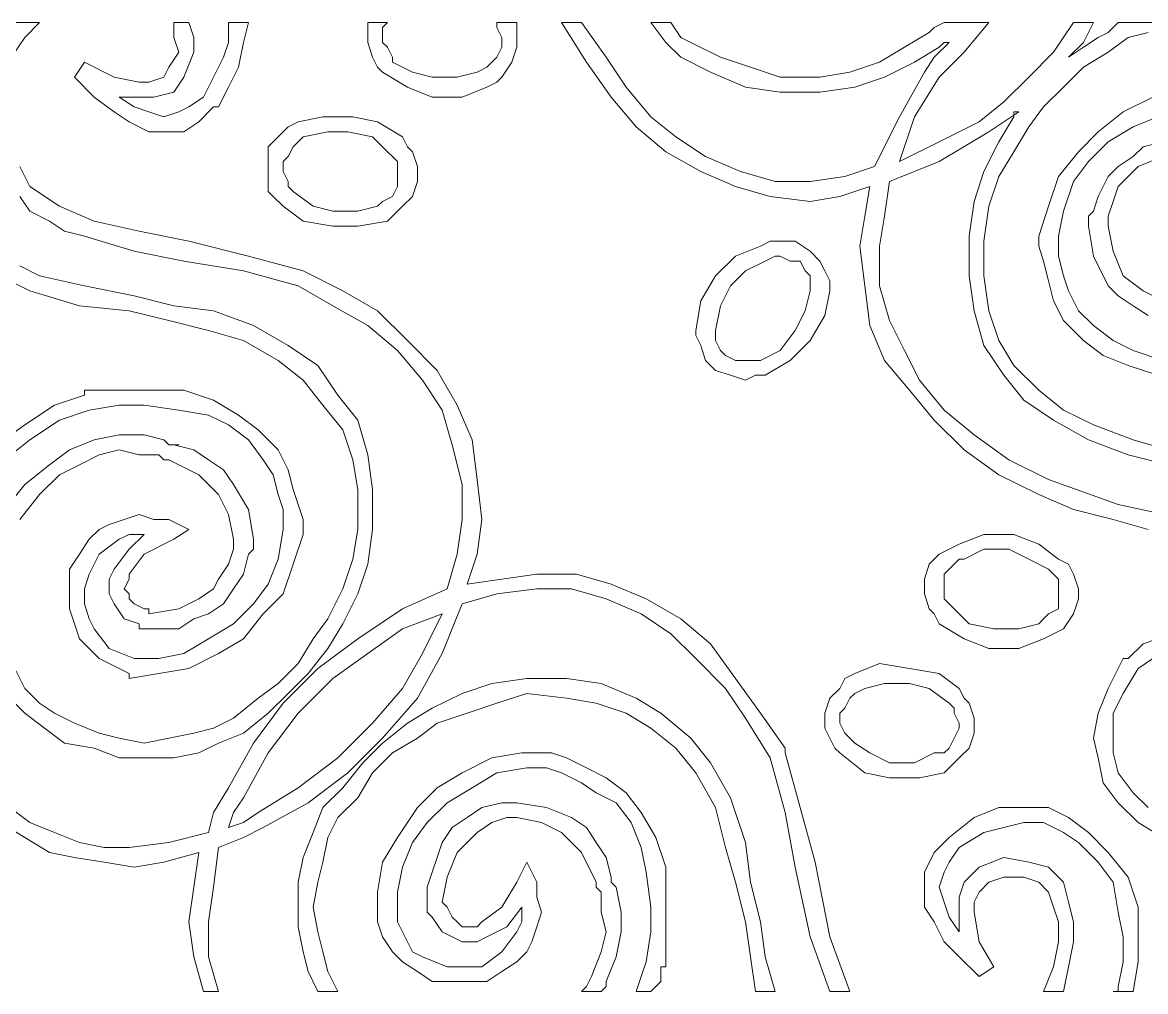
# Model space of a CAD drawing. Extents: x -66030 to 95157, y -13132 to 45879.
# Drawn here: x -12857 to -11975, y 8340 to 9102 of the extents above; entities that cross this region are included whole.
import ezdxf

# ---------------------------------------------------------------- set-up
doc = ezdxf.new("R2010")
doc.units = 0
doc.header["$LTSCALE"] = 100
doc.header["$MEASUREMENT"] = 0
doc.layers.get('0').update_dxf_attribs({"linetype": 'CONTINUOUS'})

msp = doc.modelspace()

# ---------------------------------------------------------------- linework, layer by layer
at = {"lineweight": 0}
for points in [[(-12863.18, 9101.59), (-12843.65, 9101.59), (-12855.37, 9089.87), (-12863.18, 9078.15)], [(-11972.62, 8703.18), (-11999.96, 8710.99), (-12031.21, 8718.8), (-12058.55, 8730.52), (-12058.55, 8730.52), (-12089.8, 8746.15), (-12117.14, 8765.68), (-12140.58, 8789.11), (-12160.11, 8812.55), (-12179.64, 8835.98), (-12191.35, 8863.32), (-12195.26, 8894.57), (-12199.16, 8925.82), (-12199.16, 8925.82), (-12195.26, 8949.26), (-12191.35, 8972.69), (-12214.79, 8964.88), (-12238.22, 8960.97), (-12238.22, 8960.97), (-12269.47, 8964.88), (-12296.81, 8972.69), (-12324.16, 8984.41), (-12351.5, 9000.03), (-12374.93, 9019.56), (-12394.46, 9043), (-12413.99, 9070.34), (-12433.52, 9101.59), (-12433.52, 9101.59), (-12417.9, 9101.59), (-12398.37, 9074.25), (-12382.75, 9050.81), (-12363.22, 9027.37), (-12343.69, 9011.75), (-12320.25, 8996.13), (-12292.91, 8984.41), (-12265.57, 8976.6), (-12238.22, 8976.6), (-12238.22, 8976.6), (-12210.88, 8980.5), (-12187.45, 8988.32), (-12167.92, 9027.37), (-12148.39, 9062.53), (-12140.58, 9074.25), (-12128.86, 9085.96), (-12132.76, 9085.96), (-12136.67, 9082.06), (-12156.2, 9070.34), (-12179.64, 9058.62), (-12203.07, 9050.81), (-12230.41, 9046.9), (-12230.41, 9046.9), (-12261.66, 9046.9), (-12289, 9050.81), (-12316.34, 9062.53), (-12339.78, 9074.25), (-12351.5, 9085.96), (-12363.22, 9101.59), (-12347.59, 9101.59), (-12339.78, 9089.87), (-12331.97, 9085.96), (-12308.53, 9074.25), (-12285.1, 9066.43), (-12261.66, 9058.62), (-12230.41, 9058.62), (-12206.98, 9062.53), (-12183.54, 9070.34), (-12164.01, 9082.06), (-12144.48, 9093.78), (-12140.58, 9097.68), (-12132.76, 9101.59), (-12097.61, 9101.59), (-12117.14, 9078.15), (-12136.67, 9058.62), (-12156.2, 9027.37), (-12167.92, 8992.22), (-12136.67, 9007.85), (-12105.42, 9023.47), (-12085.89, 9039.09), (-12066.36, 9058.62), (-12046.83, 9078.15), (-12031.21, 9101.59), (-12015.58, 9101.59), (-12023.4, 9085.96), (-12035.11, 9074.25), (-12023.4, 9082.06), (-12011.68, 9089.87), (-12011.68, 9089.87), (-12003.87, 9093.78), (-11996.05, 9101.59), (-11874.97, 9101.59)], [(-11972.62, 9093.78), (-11988.24, 9089.87), (-12003.87, 9078.15), (-12003.87, 9078.15), (-12023.4, 9066.43), (-12039.02, 9050.81), (-12054.64, 9035.19), (-12066.36, 9019.56), (-12078.08, 9000.03), (-12089.8, 8980.5), (-12097.61, 8957.07), (-12101.52, 8929.73), (-12101.52, 8902.38), (-12097.61, 8875.04), (-12089.8, 8851.61), (-12078.08, 8832.08), (-12058.55, 8812.55), (-12039.02, 8796.92), (-12015.58, 8785.21), (-11984.34, 8773.49), (-11984.34, 8773.49), (-11956.99, 8765.68)], [(-11964.81, 8824.26), (-11988.24, 8832.08), (-12007.77, 8839.89), (-12023.4, 8851.61), (-12039.02, 8867.23), (-12046.83, 8882.85), (-12050.74, 8898.48), (-12054.64, 8914.1), (-12058.55, 8925.82), (-12058.55, 8933.63), (-12058.55, 8933.63), (-12050.74, 8957.07), (-12042.93, 8980.5), (-12027.3, 9000.03), (-12011.68, 9015.66), (-11992.15, 9031.28), (-11968.71, 9043)], [(-11956.99, 8753.96), (-11988.24, 8761.77), (-11988.24, 8761.77), (-12019.49, 8773.49), (-12046.83, 8789.11), (-12070.27, 8804.73), (-12085.89, 8824.26), (-12101.52, 8847.7), (-12109.33, 8875.04), (-12113.23, 8902.38), (-12113.23, 8929.73), (-12113.23, 8933.63), (-12109.33, 8960.97), (-12101.52, 8984.41), (-12089.8, 9007.85), (-12078.08, 9027.37), (-12078.08, 9031.28), (-12074.17, 9031.28), (-12074.17, 9031.28), (-12085.89, 9023.47), (-12097.61, 9015.66), (-12136.67, 8992.22), (-12175.73, 8976.6), (-12179.64, 8949.26), (-12183.54, 8925.82), (-12183.54, 8925.82), (-12183.54, 8894.57), (-12175.73, 8867.23), (-12164.01, 8843.79), (-12152.29, 8820.36), (-12132.76, 8796.92), (-12109.33, 8777.39), (-12081.99, 8757.86), (-12050.74, 8742.24), (-11996.05, 8722.71), (-11941.37, 8710.99)], [(-11964.81, 9027.37), (-11984.34, 9019.56), (-12003.87, 9007.85), (-12019.49, 8992.22), (-12031.21, 8976.6), (-12039.02, 8953.16), (-12042.93, 8933.63), (-12042.93, 8925.82), (-12042.93, 8918.01), (-12039.02, 8902.38), (-12035.11, 8890.67), (-12027.3, 8875.04), (-12015.58, 8863.32), (-11999.96, 8851.61), (-11984.34, 8843.79), (-11960.9, 8835.98)], [(-11972.62, 8871.14), (-11984.34, 8878.95), (-11996.05, 8886.76), (-12003.87, 8894.57), (-12015.58, 8918.01), (-12019.49, 8941.44), (-12019.49, 8941.44), (-12019.49, 8949.26), (-12015.58, 8953.16), (-12011.68, 8964.88), (-12003.87, 8980.5), (-11996.05, 8988.32), (-11984.34, 8996.13), (-11976.52, 9003.94), (-11960.9, 9007.85)], [(-11960.9, 8996.13), (-11980.43, 8988.32), (-11988.24, 8980.5), (-11996.05, 8972.69), (-11999.96, 8960.97), (-12003.87, 8949.26), (-12003.87, 8945.35), (-12003.87, 8941.44), (-11999.96, 8921.91), (-11992.15, 8902.38), (-11976.52, 8890.67), (-11953.09, 8878.95)], [(-12859.27, 8988.32), (-12855.37, 8980.5), (-12851.46, 8972.69), (-12851.46, 8972.69), (-12828.03, 8957.07), (-12800.68, 8945.35), (-12765.53, 8937.54), (-12726.47, 8929.73), (-12679.6, 8918.01), (-12636.63, 8906.29), (-12636.63, 8906.29), (-12605.39, 8890.67), (-12578.04, 8875.04), (-12554.61, 8851.61), (-12531.17, 8828.17), (-12515.55, 8800.83), (-12503.83, 8773.49), (-12499.92, 8742.24), (-12496.02, 8710.99), (-12496.02, 8710.99), (-12499.92, 8683.65), (-12507.74, 8660.21), (-12480.39, 8664.12), (-12453.05, 8668.03), (-12453.05, 8668.03), (-12421.8, 8668.03), (-12394.46, 8660.21), (-12367.12, 8648.5), (-12339.78, 8632.87), (-12316.34, 8613.34), (-12296.81, 8586), (-12277.28, 8558.66), (-12257.75, 8531.32), (-12257.75, 8527.41), (-12246.04, 8484.45), (-12234.32, 8441.48), (-12222.6, 8382.89), (-12206.98, 8339.92), (-12206.98, 8339.92), (-12222.6, 8339.92), (-12238.22, 8382.89), (-12249.94, 8437.57), (-12257.75, 8480.54), (-12269.47, 8523.51), (-12289, 8554.75), (-12304.63, 8578.19), (-12328.06, 8601.62), (-12347.59, 8621.15), (-12371.03, 8636.78), (-12398.37, 8648.5), (-12425.71, 8656.31), (-12453.05, 8656.31), (-12453.05, 8656.31), (-12484.3, 8652.4), (-12511.64, 8644.59), (-12527.27, 8605.53), (-12546.8, 8570.38), (-12574.14, 8539.13), (-12601.48, 8511.79), (-12632.73, 8488.35), (-12667.88, 8468.82), (-12667.88, 8468.82), (-12683.5, 8461.01), (-12703.03, 8453.2), (-12706.94, 8421.95), (-12710.85, 8394.61), (-12710.85, 8367.27), (-12703.03, 8339.92), (-12714.75, 8339.92), (-12722.56, 8367.27), (-12726.47, 8394.61), (-12722.56, 8421.95), (-12718.66, 8449.29), (-12746, 8441.48), (-12769.44, 8437.57), (-12792.87, 8441.48), (-12816.31, 8445.39), (-12835.84, 8449.29), (-12855.37, 8461.01), (-12855.37, 8461.01), (-12874.9, 8472.73)], [(-12867.09, 8484.45), (-12851.46, 8472.73), (-12851.46, 8472.73), (-12831.93, 8464.92), (-12812.4, 8457.1), (-12792.87, 8453.2), (-12773.34, 8453.2), (-12742.09, 8457.1), (-12710.85, 8464.92), (-12706.94, 8480.54), (-12695.22, 8500.07), (-12695.22, 8500.07), (-12675.69, 8535.22), (-12652.26, 8566.47), (-12624.92, 8593.81), (-12593.67, 8617.25), (-12558.51, 8640.68), (-12523.36, 8656.31), (-12515.55, 8683.65), (-12511.64, 8710.99), (-12511.64, 8710.99), (-12511.64, 8738.33), (-12519.45, 8769.58), (-12527.27, 8796.92), (-12542.89, 8820.36), (-12562.42, 8843.79), (-12585.86, 8863.32), (-12613.2, 8878.95), (-12640.54, 8894.57), (-12683.5, 8906.29), (-12730.38, 8914.1), (-12769.44, 8921.91), (-12808.5, 8933.63), (-12824.12, 8937.54), (-12835.84, 8945.35), (-12851.46, 8953.16), (-12859.27, 8964.88)], [(-12859.27, 8910.2), (-12843.65, 8902.38), (-12808.5, 8894.57), (-12769.44, 8886.76), (-12738.19, 8878.95), (-12706.94, 8875.04), (-12706.94, 8875.04), (-12675.69, 8863.32), (-12648.35, 8847.7), (-12624.92, 8832.08), (-12609.29, 8808.64), (-12593.67, 8789.11), (-12585.86, 8761.77), (-12581.95, 8734.43), (-12581.95, 8703.18), (-12581.95, 8703.18), (-12585.86, 8675.84), (-12593.67, 8652.4), (-12605.39, 8628.97), (-12617.1, 8609.44), (-12632.73, 8589.91), (-12648.35, 8574.28), (-12663.97, 8558.66), (-12683.5, 8543.04), (-12683.5, 8543.04), (-12703.03, 8535.22), (-12718.66, 8527.41), (-12738.19, 8523.51), (-12761.62, 8523.51), (-12781.15, 8523.51), (-12800.68, 8531.32), (-12824.12, 8535.22), (-12839.74, 8546.94), (-12839.74, 8546.94), (-12855.37, 8558.66), (-12867.09, 8570.38)], [(-12863.18, 8593.81), (-12855.37, 8578.19), (-12843.65, 8566.47), (-12831.93, 8558.66), (-12831.93, 8558.66), (-12816.31, 8550.85), (-12796.78, 8543.04), (-12781.15, 8539.13), (-12761.62, 8535.22), (-12742.09, 8539.13), (-12722.56, 8543.04), (-12706.94, 8546.94), (-12691.32, 8554.75), (-12691.32, 8554.75), (-12671.79, 8570.38), (-12656.16, 8582.09), (-12640.54, 8597.72), (-12628.82, 8617.25), (-12617.1, 8632.87), (-12605.39, 8656.31), (-12597.57, 8679.74), (-12593.67, 8703.18), (-12593.67, 8734.43), (-12597.57, 8757.86), (-12605.39, 8781.3), (-12621.01, 8800.83), (-12636.63, 8820.36), (-12656.16, 8835.98), (-12683.5, 8851.61), (-12710.85, 8859.42), (-12710.85, 8859.42), (-12742.09, 8867.23), (-12773.34, 8875.04), (-12812.4, 8878.95), (-12851.46, 8890.67), (-12867.09, 8898.48)], [(-12882.71, 8765.68), (-12855.37, 8785.21), (-12831.93, 8800.83), (-12808.5, 8808.64), (-12808.5, 8812.55), (-12781.15, 8812.55), (-12761.62, 8812.55), (-12730.38, 8812.55), (-12706.94, 8804.73), (-12687.41, 8793.02), (-12671.79, 8781.3), (-12656.16, 8765.68), (-12648.35, 8750.05), (-12644.45, 8734.43), (-12640.54, 8722.71), (-12636.63, 8710.99), (-12636.63, 8703.18), (-12636.63, 8699.27), (-12644.45, 8675.84), (-12652.26, 8652.4), (-12667.88, 8636.78), (-12683.5, 8617.25), (-12703.03, 8605.53), (-12726.47, 8593.81), (-12749.91, 8589.91), (-12773.34, 8586), (-12773.34, 8589.91), (-12796.78, 8601.62), (-12812.4, 8617.25), (-12816.31, 8628.97), (-12820.21, 8640.68), (-12820.21, 8656.31), (-12820.21, 8671.93), (-12820.21, 8671.93), (-12812.4, 8683.65), (-12804.59, 8695.37), (-12796.78, 8703.18), (-12788.97, 8707.09), (-12777.25, 8710.99), (-12765.53, 8714.9), (-12753.81, 8710.99), (-12742.09, 8710.99), (-12726.47, 8703.18), (-12738.19, 8695.37), (-12761.62, 8683.65), (-12773.34, 8668.03), (-12773.34, 8664.12), (-12777.25, 8656.31), (-12773.34, 8652.4), (-12773.34, 8648.5), (-12769.44, 8644.59), (-12761.62, 8640.68), (-12757.72, 8640.68), (-12757.72, 8636.78), (-12734.28, 8640.68), (-12718.66, 8648.5), (-12706.94, 8656.31), (-12703.03, 8664.12), (-12695.22, 8675.84), (-12691.32, 8687.56), (-12691.32, 8691.46), (-12691.32, 8695.37), (-12695.22, 8714.9), (-12703.03, 8730.52), (-12718.66, 8746.15), (-12742.09, 8757.86), (-12742.09, 8757.86), (-12746, 8757.86), (-12749.91, 8761.77), (-12765.53, 8761.77), (-12781.15, 8765.68), (-12796.78, 8761.77), (-12812.4, 8753.96), (-12828.03, 8746.15), (-12843.65, 8730.52), (-12859.27, 8710.99)], [(-12870.99, 8718.8), (-12855.37, 8738.33), (-12835.84, 8753.96), (-12820.21, 8765.68), (-12800.68, 8773.49), (-12781.15, 8777.39), (-12761.62, 8777.39), (-12746, 8773.49), (-12742.09, 8769.58), (-12734.28, 8769.58), (-12738.19, 8769.58), (-12722.56, 8765.68), (-12710.85, 8757.86), (-12699.13, 8750.05), (-12691.32, 8738.33), (-12679.6, 8718.8), (-12675.69, 8695.37), (-12675.69, 8691.46), (-12675.69, 8687.56), (-12679.6, 8683.65), (-12683.5, 8668.03), (-12691.32, 8656.31), (-12699.13, 8644.59), (-12710.85, 8636.78), (-12722.56, 8632.87), (-12734.28, 8625.06), (-12746, 8625.06), (-12757.72, 8625.06), (-12761.62, 8625.06), (-12765.53, 8625.06), (-12765.53, 8628.97), (-12777.25, 8632.87), (-12785.06, 8644.59), (-12788.97, 8652.4), (-12788.97, 8660.21), (-12788.97, 8664.12), (-12785.06, 8671.93), (-12773.34, 8687.56), (-12761.62, 8699.27), (-12773.34, 8699.27), (-12781.15, 8695.37), (-12796.78, 8683.65), (-12804.59, 8668.03), (-12808.5, 8656.31), (-12808.5, 8644.59), (-12804.59, 8632.87), (-12800.68, 8625.06), (-12788.97, 8609.44), (-12769.44, 8601.62), (-12749.91, 8601.62), (-12730.38, 8605.53), (-12710.85, 8617.25), (-12691.32, 8628.97), (-12675.69, 8644.59), (-12663.97, 8660.21), (-12656.16, 8679.74), (-12652.26, 8703.18), (-12652.26, 8710.99), (-12652.26, 8718.8), (-12656.16, 8730.52), (-12660.07, 8746.15), (-12667.88, 8757.86), (-12679.6, 8773.49), (-12695.22, 8785.21), (-12710.85, 8793.02), (-12734.28, 8796.92), (-12761.62, 8800.83), (-12781.15, 8800.83), (-12804.59, 8796.92), (-12828.03, 8789.11), (-12851.46, 8773.49), (-12870.99, 8757.86)], [(-11960.9, 8461.01), (-11980.43, 8472.73), (-11996.05, 8488.35), (-12007.77, 8503.98), (-12011.68, 8523.51), (-12015.58, 8539.13), (-12011.68, 8558.66), (-12003.87, 8578.19), (-11992.15, 8601.62), (-11988.24, 8601.62), (-11976.52, 8613.34), (-11964.81, 8617.25)], [(-11968.71, 8601.62), (-11980.43, 8593.81), (-11992.15, 8574.28), (-11999.96, 8558.66), (-11999.96, 8539.13), (-11999.96, 8527.41), (-11996.05, 8511.79), (-11984.34, 8496.16), (-11972.62, 8484.45)]]:
    msp.add_lwpolyline(points, dxfattribs=at)
for points in [[(-12738.19, 9101.59), (-12726.47, 9101.59), (-12722.56, 9089.87), (-12722.56, 9078.15), (-12722.56, 9078.15), (-12730.38, 9058.62), (-12738.19, 9046.9), (-12753.81, 9043), (-12765.53, 9043), (-12773.34, 9043), (-12781.15, 9043), (-12769.44, 9035.19), (-12757.72, 9031.28), (-12746, 9027.37), (-12734.28, 9031.28), (-12726.47, 9035.19), (-12714.75, 9043), (-12706.94, 9058.62), (-12699.13, 9074.25), (-12695.22, 9085.96), (-12695.22, 9101.59), (-12679.6, 9101.59), (-12683.5, 9085.96), (-12687.41, 9066.43), (-12695.22, 9050.81), (-12703.03, 9035.19), (-12706.94, 9035.19), (-12718.66, 9023.47), (-12730.38, 9015.66), (-12746, 9015.66), (-12757.72, 9015.66), (-12773.34, 9023.47), (-12785.06, 9031.28), (-12800.68, 9043), (-12816.31, 9058.62), (-12808.5, 9070.34), (-12785.06, 9058.62), (-12765.53, 9054.72), (-12757.72, 9054.72), (-12746, 9058.62), (-12742.09, 9066.43), (-12734.28, 9078.15), (-12738.19, 9089.87), (-12738.19, 9101.59)], [(-12585.86, 9101.59), (-12570.23, 9101.59), (-12574.14, 9097.68), (-12574.14, 9093.78), (-12574.14, 9085.96), (-12570.23, 9082.06), (-12566.33, 9074.25), (-12566.33, 9070.34), (-12550.7, 9062.53), (-12535.08, 9058.62), (-12515.55, 9058.62), (-12499.92, 9062.53), (-12492.11, 9066.43), (-12488.21, 9070.34), (-12484.3, 9074.25), (-12480.39, 9082.06), (-12480.39, 9089.87), (-12484.3, 9097.68), (-12484.3, 9097.68), (-12484.3, 9101.59), (-12468.68, 9101.59), (-12468.68, 9089.87), (-12468.68, 9082.06), (-12472.58, 9070.34), (-12480.39, 9058.62), (-12484.3, 9054.72), (-12492.11, 9050.81), (-12511.64, 9043), (-12535.08, 9043), (-12554.61, 9050.81), (-12574.14, 9062.53), (-12578.04, 9066.43), (-12581.95, 9074.25), (-12585.86, 9085.96), (-12585.86, 9097.68), (-12585.86, 9097.68), (-12585.86, 9101.59)], [(-12570.23, 8945.35), (-12593.67, 8941.44), (-12613.2, 8941.44), (-12636.63, 8945.35), (-12652.26, 8957.07), (-12660.07, 8964.88), (-12663.97, 8968.79), (-12663.97, 8980.5), (-12663.97, 8992.22), (-12663.97, 9003.94), (-12656.16, 9011.75), (-12648.35, 9019.56), (-12640.54, 9023.47), (-12621.01, 9027.37), (-12597.57, 9027.37), (-12578.04, 9023.47), (-12558.51, 9011.75), (-12554.61, 9003.94), (-12550.7, 9000.03), (-12546.8, 8988.32), (-12546.8, 8976.6), (-12550.7, 8964.88), (-12558.51, 8957.07), (-12566.33, 8949.26), (-12570.23, 8945.35)], [(-12578.04, 8957.07), (-12574.14, 8960.97), (-12566.33, 8964.88), (-12562.42, 8972.69), (-12562.42, 8980.5), (-12562.42, 8984.41), (-12562.42, 8992.22), (-12566.33, 8996.13), (-12570.23, 9000.03), (-12581.95, 9011.75), (-12601.48, 9015.66), (-12617.1, 9015.66), (-12636.63, 9011.75), (-12640.54, 9007.85), (-12644.45, 9003.94), (-12648.35, 8996.13), (-12652.26, 8992.22), (-12652.26, 8984.41), (-12648.35, 8976.6), (-12648.35, 8972.69), (-12644.45, 8968.79), (-12628.82, 8957.07), (-12613.2, 8953.16), (-12593.67, 8953.16), (-12578.04, 8957.07)], [(-12277.28, 8925.82), (-12269.47, 8929.73), (-12261.66, 8929.73), (-12249.94, 8929.73), (-12238.22, 8921.91), (-12230.41, 8914.1), (-12226.51, 8906.29), (-12222.6, 8898.48), (-12222.6, 8890.67), (-12226.51, 8871.14), (-12238.22, 8851.61), (-12253.85, 8835.98), (-12273.38, 8824.26), (-12281.19, 8824.26), (-12289, 8820.36), (-12300.72, 8824.26), (-12312.44, 8828.17), (-12320.25, 8835.98), (-12324.16, 8847.7), (-12328.06, 8855.51), (-12328.06, 8859.42), (-12324.16, 8882.85), (-12312.44, 8902.38), (-12296.81, 8918.01), (-12277.28, 8925.82)], [(-12273.38, 8914.1), (-12289, 8906.29), (-12300.72, 8894.57), (-12308.53, 8878.95), (-12312.44, 8859.42), (-12312.44, 8855.51), (-12312.44, 8851.61), (-12308.53, 8843.79), (-12304.63, 8839.89), (-12296.81, 8835.98), (-12289, 8835.98), (-12285.1, 8835.98), (-12277.28, 8835.98), (-12261.66, 8843.79), (-12249.94, 8859.42), (-12242.13, 8875.04), (-12238.22, 8890.67), (-12238.22, 8894.57), (-12238.22, 8902.38), (-12242.13, 8906.29), (-12246.04, 8914.1), (-12253.85, 8914.1), (-12261.66, 8918.01), (-12265.57, 8918.01), (-12273.38, 8914.1)], [(-12054.64, 8617.25), (-12074.17, 8609.44), (-12097.61, 8609.44), (-12117.14, 8617.25), (-12136.67, 8628.97), (-12140.58, 8636.78), (-12144.48, 8640.68), (-12148.39, 8652.4), (-12148.39, 8664.12), (-12144.48, 8675.84), (-12136.67, 8683.65), (-12128.86, 8687.56), (-12121.05, 8691.46), (-12101.52, 8699.27), (-12078.08, 8699.27), (-12058.55, 8691.46), (-12042.93, 8679.74), (-12035.11, 8675.84), (-12031.21, 8668.03), (-12027.3, 8656.31), (-12027.3, 8648.5), (-12031.21, 8636.78), (-12039.02, 8625.06), (-12046.83, 8621.15), (-12054.64, 8617.25)], [(-12058.55, 8628.97), (-12054.64, 8632.87), (-12050.74, 8636.78), (-12042.93, 8640.68), (-12042.93, 8648.5), (-12042.93, 8656.31), (-12042.93, 8664.12), (-12046.83, 8668.03), (-12050.74, 8671.93), (-12066.36, 8679.74), (-12081.99, 8687.56), (-12101.52, 8687.56), (-12117.14, 8679.74), (-12121.05, 8679.74), (-12124.95, 8675.84), (-12132.76, 8668.03), (-12132.76, 8660.21), (-12132.76, 8652.4), (-12132.76, 8648.5), (-12128.86, 8644.59), (-12124.95, 8640.68), (-12113.23, 8628.97), (-12093.7, 8625.06), (-12074.17, 8625.06), (-12058.55, 8628.97)], [(-12695.22, 8468.82), (-12683.5, 8472.73), (-12671.79, 8480.54), (-12671.79, 8480.54), (-12640.54, 8500.07), (-12609.29, 8523.51), (-12581.95, 8550.85), (-12558.51, 8578.19), (-12542.89, 8605.53), (-12527.27, 8636.78), (-12558.51, 8625.06), (-12585.86, 8605.53), (-12613.2, 8586), (-12640.54, 8558.66), (-12663.97, 8527.41), (-12683.5, 8492.26), (-12683.5, 8492.26), (-12691.32, 8480.54), (-12695.22, 8468.82)], [(-12132.76, 8511.79), (-12152.29, 8507.88), (-12175.73, 8507.88), (-12195.26, 8511.79), (-12214.79, 8527.41), (-12218.69, 8531.32), (-12222.6, 8539.13), (-12226.51, 8546.94), (-12226.51, 8558.66), (-12222.6, 8570.38), (-12214.79, 8578.19), (-12210.88, 8586), (-12203.07, 8589.91), (-12183.54, 8597.72), (-12160.11, 8593.81), (-12136.67, 8589.91), (-12121.05, 8578.19), (-12117.14, 8570.38), (-12113.23, 8566.47), (-12109.33, 8554.75), (-12109.33, 8543.04), (-12113.23, 8531.32), (-12121.05, 8523.51), (-12124.95, 8519.6), (-12132.76, 8511.79)], [(-12265.57, 8339.92), (-12281.19, 8339.92), (-12285.1, 8367.27), (-12289, 8394.61), (-12296.81, 8425.86), (-12304.63, 8453.2), (-12304.63, 8453.2), (-12312.44, 8484.45), (-12328.06, 8511.79), (-12343.69, 8531.32), (-12363.22, 8546.94), (-12382.75, 8558.66), (-12406.18, 8566.47), (-12429.62, 8570.38), (-12460.86, 8574.28), (-12484.3, 8566.47), (-12507.74, 8558.66), (-12531.17, 8550.85), (-12546.8, 8539.13), (-12566.33, 8527.41), (-12581.95, 8511.79), (-12593.67, 8492.26), (-12609.29, 8476.63), (-12609.29, 8476.63), (-12617.1, 8461.01), (-12621.01, 8441.48), (-12624.92, 8425.86), (-12628.82, 8406.33), (-12624.92, 8386.8), (-12621.01, 8371.17), (-12617.1, 8355.55), (-12609.29, 8339.92), (-12624.92, 8339.92), (-12632.73, 8355.55), (-12636.63, 8371.17), (-12640.54, 8390.7), (-12640.54, 8406.33), (-12640.54, 8425.86), (-12636.63, 8445.39), (-12628.82, 8464.92), (-12621.01, 8484.45), (-12621.01, 8484.45), (-12605.39, 8500.07), (-12589.76, 8519.6), (-12574.14, 8535.22), (-12554.61, 8550.85), (-12535.08, 8562.56), (-12511.64, 8574.28), (-12488.21, 8582.09), (-12460.86, 8586), (-12460.86, 8586), (-12429.62, 8586), (-12402.28, 8582.09), (-12374.93, 8570.38), (-12355.4, 8558.66), (-12331.97, 8539.13), (-12316.34, 8519.6), (-12300.72, 8492.26), (-12289, 8457.1), (-12289, 8457.1), (-12285.1, 8425.86), (-12277.28, 8394.61), (-12273.38, 8367.27), (-12265.57, 8339.92)], [(-12140.58, 8527.41), (-12132.76, 8527.41), (-12128.86, 8531.32), (-12124.95, 8539.13), (-12121.05, 8546.94), (-12121.05, 8550.85), (-12124.95, 8558.66), (-12124.95, 8562.56), (-12128.86, 8566.47), (-12144.48, 8578.19), (-12160.11, 8582.09), (-12179.64, 8582.09), (-12195.26, 8578.19), (-12203.07, 8574.28), (-12206.98, 8570.38), (-12210.88, 8562.56), (-12214.79, 8558.66), (-12214.79, 8550.85), (-12210.88, 8543.04), (-12206.98, 8539.13), (-12203.07, 8535.22), (-12191.35, 8527.41), (-12175.73, 8519.6), (-12156.2, 8519.6), (-12140.58, 8527.41)], [(-12363.22, 8339.92), (-12374.93, 8339.92), (-12371.03, 8351.64), (-12367.12, 8363.36), (-12363.22, 8386.8), (-12363.22, 8406.33), (-12367.12, 8433.67), (-12371.03, 8453.2), (-12378.84, 8472.73), (-12390.56, 8488.35), (-12406.18, 8496.16), (-12417.9, 8503.98), (-12433.52, 8511.79), (-12445.24, 8515.69), (-12453.05, 8515.69), (-12460.86, 8515.69), (-12484.3, 8511.79), (-12503.83, 8500.07), (-12523.36, 8488.35), (-12538.98, 8472.73), (-12550.7, 8457.1), (-12558.51, 8437.57), (-12562.42, 8418.04), (-12562.42, 8394.61), (-12562.42, 8394.61), (-12558.51, 8386.8), (-12554.61, 8378.98), (-12550.7, 8371.17), (-12542.89, 8367.27), (-12523.36, 8359.45), (-12496.02, 8359.45), (-12480.39, 8371.17), (-12468.68, 8386.8), (-12464.77, 8394.61), (-12464.77, 8406.33), (-12476.49, 8390.7), (-12492.11, 8382.89), (-12499.92, 8378.98), (-12503.83, 8378.98), (-12511.64, 8378.98), (-12519.45, 8382.89), (-12527.27, 8386.8), (-12535.08, 8398.51), (-12538.98, 8402.42), (-12538.98, 8406.33), (-12538.98, 8410.23), (-12538.98, 8421.95), (-12535.08, 8433.67), (-12531.17, 8445.39), (-12527.27, 8457.1), (-12519.45, 8468.82), (-12507.74, 8476.63), (-12496.02, 8484.45), (-12480.39, 8488.35), (-12476.49, 8488.35), (-12472.58, 8488.35), (-12468.68, 8488.35), (-12445.24, 8484.45), (-12425.71, 8476.63), (-12413.99, 8468.82), (-12406.18, 8457.1), (-12398.37, 8445.39), (-12394.46, 8429.76), (-12394.46, 8429.76), (-12394.46, 8425.86), (-12390.56, 8421.95), (-12386.65, 8402.42), (-12386.65, 8386.8), (-12390.56, 8367.27), (-12398.37, 8347.74), (-12398.37, 8343.83), (-12402.28, 8339.92), (-12417.9, 8339.92), (-12413.99, 8343.83), (-12410.09, 8351.64), (-12402.28, 8371.17), (-12398.37, 8386.8), (-12402.28, 8402.42), (-12402.28, 8418.04), (-12406.18, 8421.95), (-12406.18, 8425.86), (-12406.18, 8425.86), (-12417.9, 8449.29), (-12433.52, 8464.92), (-12449.15, 8472.73), (-12468.68, 8476.63), (-12472.58, 8476.63), (-12476.49, 8476.63), (-12488.21, 8472.73), (-12499.92, 8464.92), (-12507.74, 8457.1), (-12515.55, 8449.29), (-12523.36, 8429.76), (-12527.27, 8410.23), (-12523.36, 8406.33), (-12523.36, 8406.33), (-12519.45, 8398.51), (-12515.55, 8394.61), (-12511.64, 8390.7), (-12507.74, 8390.7), (-12499.92, 8390.7), (-12496.02, 8394.61), (-12480.39, 8406.33), (-12468.68, 8425.86), (-12460.86, 8441.48), (-12453.05, 8425.86), (-12453.05, 8414.14), (-12449.15, 8402.42), (-12453.05, 8390.7), (-12456.96, 8378.98), (-12460.86, 8371.17), (-12468.68, 8363.36), (-12480.39, 8355.55), (-12492.11, 8347.74), (-12492.11, 8347.74), (-12507.74, 8347.74), (-12523.36, 8347.74), (-12535.08, 8347.74), (-12546.8, 8355.55), (-12558.51, 8363.36), (-12566.33, 8371.17), (-12574.14, 8382.89), (-12578.04, 8394.61), (-12578.04, 8394.61), (-12578.04, 8418.04), (-12574.14, 8441.48), (-12562.42, 8461.01), (-12546.8, 8484.45), (-12531.17, 8500.07), (-12511.64, 8511.79), (-12488.21, 8523.51), (-12464.77, 8527.41), (-12460.86, 8527.41), (-12453.05, 8527.41), (-12441.33, 8527.41), (-12429.62, 8523.51), (-12413.99, 8515.69), (-12398.37, 8507.88), (-12382.75, 8496.16), (-12371.03, 8480.54), (-12359.31, 8461.01), (-12351.5, 8437.57), (-12351.5, 8406.33), (-12351.5, 8382.89), (-12351.5, 8359.45), (-12355.4, 8359.45), (-12355.4, 8347.74), (-12363.22, 8339.92)], [(-11984.34, 8339.92), (-11999.96, 8339.92), (-11996.05, 8339.92), (-11996.05, 8343.83), (-11992.15, 8363.36), (-11992.15, 8382.89), (-11996.05, 8402.42), (-11999.96, 8425.86), (-12011.68, 8441.48), (-12027.3, 8457.1), (-12039.02, 8464.92), (-12054.64, 8472.73), (-12070.27, 8472.73), (-12085.89, 8468.82), (-12101.52, 8464.92), (-12121.05, 8453.2), (-12128.86, 8441.48), (-12132.76, 8433.67), (-12136.67, 8421.95), (-12132.76, 8410.23), (-12128.86, 8398.51), (-12121.05, 8386.8), (-12121.05, 8394.61), (-12121.05, 8402.42), (-12121.05, 8414.14), (-12117.14, 8425.86), (-12105.42, 8437.57), (-12085.89, 8445.39), (-12085.89, 8445.39), (-12066.36, 8441.48), (-12050.74, 8437.57), (-12039.02, 8425.86), (-12035.11, 8410.23), (-12031.21, 8394.61), (-12031.21, 8378.98), (-12035.11, 8359.45), (-12039.02, 8339.92), (-12054.64, 8339.92), (-12046.83, 8359.45), (-12042.93, 8378.98), (-12042.93, 8394.61), (-12046.83, 8406.33), (-12050.74, 8418.04), (-12058.55, 8425.86), (-12070.27, 8429.76), (-12085.89, 8429.76), (-12097.61, 8425.86), (-12105.42, 8418.04), (-12109.33, 8410.23), (-12109.33, 8402.42), (-12105.42, 8378.98), (-12093.7, 8359.45), (-12105.42, 8351.64), (-12121.05, 8367.27), (-12132.76, 8378.98), (-12140.58, 8394.61), (-12148.39, 8406.33), (-12148.39, 8421.95), (-12148.39, 8433.67), (-12140.58, 8449.29), (-12128.86, 8461.01), (-12128.86, 8461.01), (-12109.33, 8476.63), (-12089.8, 8484.45), (-12070.27, 8484.45), (-12050.74, 8484.45), (-12035.11, 8476.63), (-12019.49, 8464.92), (-12003.87, 8449.29), (-11988.24, 8429.76), (-11988.24, 8429.76), (-11980.43, 8406.33), (-11980.43, 8382.89), (-11980.43, 8363.36), (-11984.34, 8339.92), (-11984.34, 8339.92), (-11984.34, 8339.92)]]:
    msp.add_lwpolyline(points, close=True, dxfattribs=at)

doc.saveas('drawing.dxf')
